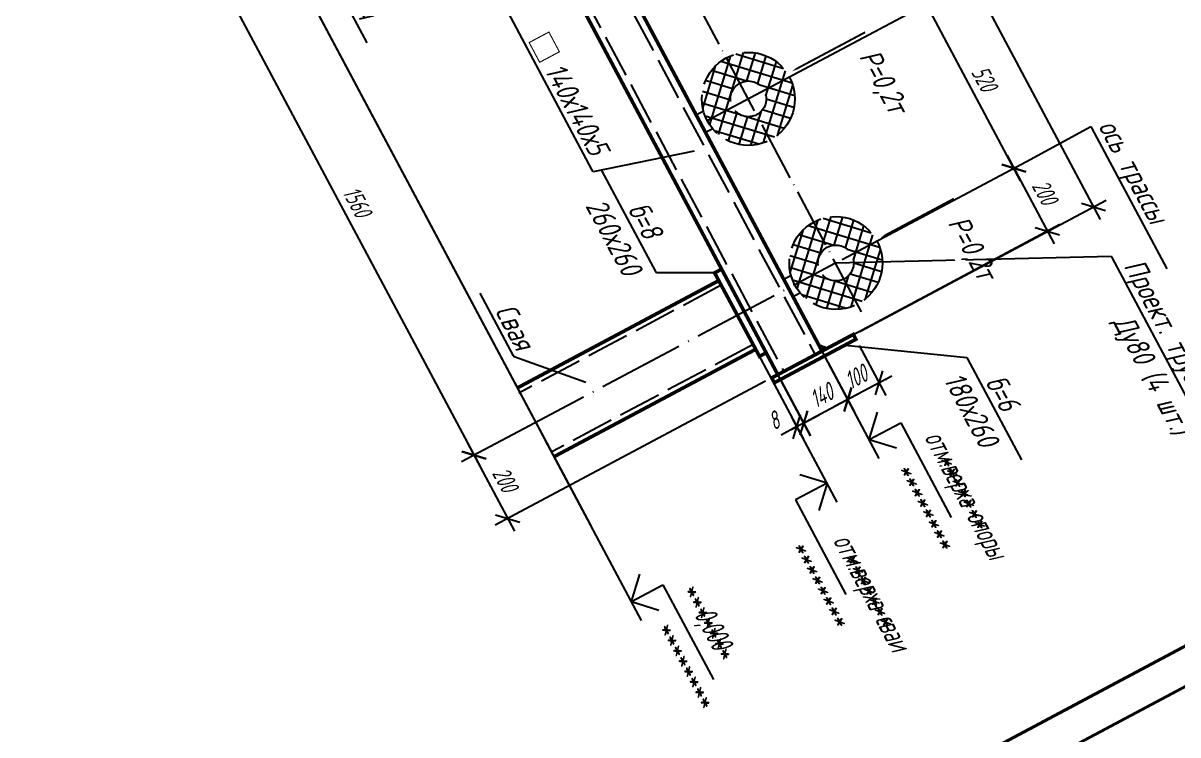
# Model space of a CAD drawing. Extents: x 5370511 to 5386565, y 1010429 to 1053793.
# Drawn here: x 5378958 to 5379119.4, y 1040654.4 to 1040753.9 of the extents above; entities that cross this region are included whole.
import ezdxf
from ezdxf import colors
from ezdxf.entities.mleader import LeaderData, LeaderLine
from ezdxf.enums import TextEntityAlignment as Align
from ezdxf.math import Vec2, Vec3

# ---------------------------------------------------------------- set-up
doc = ezdxf.new("R2010")
doc.units = 0
doc.header["$PDMODE"] = 32
doc.header["$PDSIZE"] = 0.3
doc.linetypes.add('ACAD_ISO02W100', pattern=[15, 12, -3])
doc.linetypes.add('ACAD_ISO04W100', pattern=[30, 24, -3, 0, -3])
doc.layers.get('0').update_dxf_attribs({"linetype": 'CONTINUOUS'})
doc.layers.get('DEFPOINTS').update_dxf_attribs({"linetype": 'CONTINUOUS'})
doc.layers.add('Строения', color=7, linetype='CONTINUOUS')
doc.styles.add('ГОСТ_НИПИ', font='gost_nipi.shx', dxfattribs={"oblique": 15})
doc.styles.add('ГОСТ_НИПИ_разм', font='gost_nipi.shx', dxfattribs={"width": 0.8, "oblique": 15, "height": 2.5})
doc.linetypes.add('земля', pattern='A,15,[35,ESKDSHAPES.SHX,S=1,R=0,X=0,Y=0],0.1', length=15.1)
doc.linetypes.add('Сварка1', pattern='A,2,[34,ESKDSHAPES.SHX,S=2,R=0,X=0,Y=0],0.1', length=2.1)
doc.linetypes.add('Сварка3', pattern='A,2,[33,ESKDSHAPES.SHX,S=2,R=0,X=0,Y=0],2', length=4)
doc.dimstyles.new('Лист М20', dxfattribs={"dimtxt": 2.5, "dimasz": 2.5, "dimexe": 2, "dimexo": 1, "dimgap": 1, "dimtad": 1, "dimdec": 0, "dimlfac": 20, "dimzin": 0, "dimdsep": 46, "dimtxsty": 'ГОСТ_НИПИ_разм', "dimblk": 'OBLIQUE', "dimcen": 0.09, "dimdle": 2, "dimaunit": 1, "dimadec": 0, "dimazin": 0, "dimtfac": 1, "dimtdec": 0, "dimtofl": 0, "dimtmove": 1, "dimatfit": 3, "dimldrblk": 'NONE', "dimfxl": 1, "dimtolj": 1, "dimtzin": 0, "dimarcsym": 0})

# ---------------------------------------------------------------- blocks, each defined once
blk = doc.blocks.new('*U427')
at = {"lineweight": 50, "const_width": 0.4}
blk.add_lwpolyline([(-420, 297), (0, 297), (0, 0), (-420, 0)], close=True, dxfattribs=at)
at = {"lineweight": 50}
blk.add_lwpolyline([(-400, 5), (-5, 5), (-5, 292), (-400, 292)], close=True, dxfattribs=at)
at = {"style": 'ГОСТ_НИПИ', "oblique": 15}
blk.add_attdef('СКВОЗНАЯ_НУМЕРАЦИЯ', text='', height=3, dxfattribs=at).set_placement((-10, 288.5), align=Align.MIDDLE_CENTER)
at = {"style": 'ГОСТ_НИПИ', "oblique": 15, "width": 0.8}
for tag, p in [('ДАТА_СОГЛ_2', (-401.75, 146)), ('ДАТА_СОГЛ_1', (-406.75, 146)), ('ФАМИЛИЯ_СОГЛ_1', (-406.75, 111)), ('ФАМИЛИЯ_СОГЛ_2', (-401.75, 111)), ('ХАРАКТЕР_РАБОТЫ_СОГЛ_1', (-406.75, 91)), ('ХАРАКТЕР_РАБОТЫ_СОГЛ_2', (-401.75, 91))]:
    blk.add_attdef(tag, p, '', height=3, rotation=90, dxfattribs=at)
at = {"style": 'ГОСТ_НИПИ', "oblique": 15}
for tag, width, p in [('ОБОЗНАЧЕНИЕ_ДОКУМЕНТА', 0.8, (-65, 55)), ('НАИМЕНОВАНИЕ_ПРОЕКТА', 0.8, (-65, 42.5)), ('НАИМЕНОВАНИЕ_ОБЪЕКТА', 0.8, (-90, 27.5)), ('СТАДИЯ', 0.8, (-47.5, 25)), ('ЛИСТ', 0.8, (-32.5, 25)), ('ЛИСТОВ', 0.8, (-15, 25)), ('НАИМЕНОВАНИЕ_ЧЕРТЕЖА', 0.8, (-90, 12.5)), ('ПРЕДПРИЯТИЕ', 0.7, (-30.48, 12.55))]:
    blk.add_attdef(tag, text='', height=3, dxfattribs=dict(at, width=width)).set_placement(p, align=Align.MIDDLE_CENTER)
at = {"style": 'ГОСТ_НИПИ', "oblique": 15, "width": 0.8}
for tag, p in [('ФАМИЛИЯ_5', (-169, 31)), ('ДАТА_1', (-134, 31)), ('ХАРАКТЕР_РАБОТЫ_1', (-189, 26)), ('ФАМИЛИЯ_1', (-169, 26)), ('ДАТА_2', (-134, 26)), ('ХАРАКТЕР_РАБОТЫ_2', (-189, 20.72)), ('ФАМИЛИЯ_2', (-169.15, 20.71)), ('ДАТА_3', (-134, 20.72)), ('ХАРАКТЕР_РАБОТЫ_3', (-189, 16)), ('ФАМИЛИЯ_3', (-169.01, 15.99)), ('ДАТА_4', (-134, 16)), ('ФАМИЛИЯ_6', (-169, 11)), ('ДАТА_5', (-134, 11)), ('ХАРАКТЕР_РАБОТЫ_4', (-189, 6)), ('ФАМИЛИЯ_4', (-169, 6)), ('ДАТА_6', (-134, 6))]:
    blk.add_attdef(tag, p, '', height=3, dxfattribs=at)
blk.add_attdef('РАЗРАБ', text='', height=3, dxfattribs=at).set_placement((-189.18, 32.18), align=Align.MIDDLE_LEFT)
at = {"style": 'ГОСТ_НИПИ', "oblique": 15, "width": 0.8, "flags": 8}
blk.add_attdef('НКОНТР', text='', height=3, dxfattribs=at).set_placement((-189.36, 12.34), align=Align.MIDDLE_LEFT)
at = {"style": 'ГОСТ_НИПИ', "oblique": 15, "width": 0.8}
blk.add_attdef('ФОРМАТ', text='', height=3, dxfattribs=at).set_placement((-38.94, 0.42), align=Align.BOTTOM_CENTER)
blk = doc.blocks.new('*U808')
at = {"ltscale": 100}
for p, q in [((0, 0), (0, 5)), ((0, 0), (-2.83, 2.83)), ((0, 0), (2.83, 2.83)), ((3, 0), (-14.68, 0))]:
    blk.add_line(p, q, dxfattribs=at)
at = {"color": 1, "ltscale": 0.35, "insert": (6.76, 9.9), "char_height": 3, "attachment_point": 1, "style": 'ГОСТ_НИПИ', "bg_fill": 3, "box_fill_scale": 1.5, "bg_fill_color": 256, "bg_fill_transparency": 0}
blk.add_mtext_dynamic_manual_height_columns('{\\C255;\\c16777215;*******}', width=12.6457, gutter_width=12.5, heights=[0], dxfattribs=at)
at = {"color": 1, "ltscale": 0.35, "insert": (5.31, 4.26), "char_height": 3, "attachment_point": 1, "style": 'ГОСТ_НИПИ'}
blk.add_mtext_dynamic_manual_height_columns('{\\C255;\\c16777215;********}', width=16.2559, gutter_width=12.5, heights=[3.52], dxfattribs=at)
at = {"style": 'ГОСТ_НИПИ', "oblique": 15, "width": 0.8}
blk.add_attdef('СУФФИКС', (5.39, 1.08), '', height=3, dxfattribs=at)
at = {"ltscale": 100}
blk.add_line((0, 5), (15, 5), dxfattribs=at)
at = {"style": 'ГОСТ_НИПИ', "oblique": 15, "width": 0.8}
blk.add_attdef('УРОВЕНЬ', text='', height=3, rotation=360, dxfattribs=at).set_placement((13.17, 7.98, -1), align=Align.MIDDLE)
blk = doc.blocks.new('_None')
blk = doc.blocks.new('_Oblique')
at = {"color": 0, "linetype": 'ByBlock', "lineweight": -2}
blk.add_line((-0.5, -0.5), (0.5, 0.5), dxfattribs=at)
blk = doc.blocks.new('*D958')
at = {"color": 0, "lineweight": -2, "transparency": 16777216}
for p, q in [((5379053.66, 1040740.3), (5379086.04, 1040757.56)), ((5379097.45, 1040731.89), (5379083.34, 1040758.38)), ((5379072.51, 1040720.87), (5379098.28, 1040734.59))]:
    blk.add_line(p, q, dxfattribs=at)
at = {"layer": 'DEFPOINTS', "color": 0, "lineweight": 15, "transparency": 16777216}
for p in [(5379084.28, 1040756.61), (5379052.78, 1040739.83), (5379071.63, 1040720.4)]:
    blk.add_point(p, dxfattribs=at)
at = {"color": 0, "lineweight": -2, "transparency": 16777216, "xscale": 2.5, "yscale": 2.5, "zscale": 2.5}
for p, rotation in [((5379084.28, 1040756.61), 118.0491553040555), ((5379096.51, 1040733.65), 298.0491553040555)]:
    blk.add_blockref('_Oblique', p, dxfattribs=dict(at, rotation=rotation))
at = {"color": 0, "transparency": 16777216, "insert": (5379092.38, 1040746.19), "char_height": 2.5, "attachment_point": 5, "rotation": 298.0492, "style": 'ГОСТ_НИПИ_разм'}
blk.add_mtext('\\A1;520', dxfattribs=at)
blk = doc.blocks.new('*D959')
at = {"color": 0, "lineweight": -2, "transparency": 16777216}
for p, q in [((5379095.57, 1040735.42), (5379102.14, 1040723.09)), ((5379072.51, 1040720.87), (5379098.28, 1040734.59)), ((5379070.58, 1040708.54), (5379102.96, 1040725.8))]:
    blk.add_line(p, q, dxfattribs=at)
at = {"layer": 'DEFPOINTS', "color": 0, "lineweight": 15, "transparency": 16777216}
for p in [(5379101.2, 1040724.86), (5379071.63, 1040720.4), (5379069.7, 1040708.07)]:
    blk.add_point(p, dxfattribs=at)
at = {"color": 0, "lineweight": -2, "transparency": 16777216, "xscale": 2.5, "yscale": 2.5, "zscale": 2.5}
for p, rotation in [((5379096.51, 1040733.65), 118.0491553040555), ((5379101.2, 1040724.86), 298.0491553040555)]:
    blk.add_blockref('_Oblique', p, dxfattribs=dict(at, rotation=rotation))
at = {"color": 0, "transparency": 16777216, "insert": (5379100.84, 1040730.31), "char_height": 2.5, "attachment_point": 5, "rotation": 298.0492, "style": 'ГОСТ_НИПИ_разм'}
blk.add_mtext('\\A1;200', dxfattribs=at)
blk = doc.blocks.new('*U806')
at = {"ltscale": 100}
for p, q in [((0, 0), (-2.83, 2.83)), ((0, 0), (2.83, 2.83)), ((-3, 0), (25.64, 0))]:
    blk.add_line(p, q, dxfattribs=at)
at = {"color": 1, "ltscale": 0.35, "insert": (-2.26, 9.9), "char_height": 3, "attachment_point": 3, "style": 'ГОСТ_НИПИ', "bg_fill": 3, "box_fill_scale": 1.5, "bg_fill_color": 256, "bg_fill_transparency": 0}
blk.add_mtext_dynamic_manual_height_columns('{\\C255;\\c16777215;*******}', width=12.6457, gutter_width=12.5, heights=[0], dxfattribs=at)
at = {"color": 1, "ltscale": 0.35, "insert": (-5.31, 4.26), "char_height": 3, "attachment_point": 3, "style": 'ГОСТ_НИПИ'}
blk.add_mtext_dynamic_manual_height_columns('{\\C255;\\c16777215;********}', width=16.2559, gutter_width=12.5, heights=[3.52], dxfattribs=at)
at = {"style": 'ГОСТ_НИПИ', "oblique": 15, "width": 0.8}
blk.add_attdef('СУФФИКС', (-5.39, 1.08), '', height=3, dxfattribs=at)
at = {"ltscale": 100}
for p, q in [((0, 5), (-15, 5)), ((0, 0), (0, 5))]:
    blk.add_line(p, q, dxfattribs=at)
at = {"style": 'ГОСТ_НИПИ', "oblique": 15, "width": 0.8}
blk.add_attdef('УРОВЕНЬ', text='', height=3, dxfattribs=at).set_placement((-8.67, 7.98, -1), align=Align.MIDDLE)
blk = doc.blocks.new('*D960')
at = {"color": 0, "lineweight": -2, "transparency": 16777216}
for p, q in [((5379025.4, 1040795.47), (5379063.33, 1040815.68)), ((5379060.62, 1040816.51), (5379108.59, 1040726.47)), ((5379074.97, 1040710.83), (5379109.42, 1040729.18))]:
    blk.add_line(p, q, dxfattribs=at)
at = {"layer": 'DEFPOINTS', "color": 0, "lineweight": 15, "transparency": 16777216}
for p in [(5379024.51, 1040795), (5379107.65, 1040728.24), (5379074.09, 1040710.36)]:
    blk.add_point(p, dxfattribs=at)
at = {"color": 0, "lineweight": -2, "transparency": 16777216, "xscale": 2.5, "yscale": 2.5, "zscale": 2.5}
for p, rotation in [((5379061.56, 1040814.74), 118.0491553040555), ((5379107.65, 1040728.24), 298.0491553040555)]:
    blk.add_blockref('_Oblique', p, dxfattribs=dict(at, rotation=rotation))
at = {"color": 0, "transparency": 16777216, "insert": (5379086.59, 1040772.55), "char_height": 2.5, "attachment_point": 5, "rotation": 298.0492, "style": 'ГОСТ_НИПИ_разм'}
blk.add_mtext('\\A1;1960', dxfattribs=at)
blk = doc.blocks.new('*D961')
at = {"color": 0, "lineweight": -2, "transparency": 16777216}
for p, q in [((5379074.9, 1040708.84), (5379078.62, 1040701.86)), ((5379070.53, 1040706.51), (5379074.25, 1040699.53)), ((5379079.44, 1040704.57), (5379071.54, 1040700.36))]:
    blk.add_line(p, q, dxfattribs=at)
at = {"layer": 'DEFPOINTS', "color": 0, "lineweight": 15, "transparency": 16777216}
for p in [(5379074.43, 1040709.72), (5379070.06, 1040707.39), (5379073.31, 1040701.3)]:
    blk.add_point(p, dxfattribs=at)
at = {"color": 0, "lineweight": -2, "transparency": 16777216, "xscale": 2.5, "yscale": 2.5, "zscale": 2.5}
for p, rotation in [((5379077.68, 1040703.63), 28.04915530994217), ((5379073.31, 1040701.3), 208.0491553099422)]:
    blk.add_blockref('_Oblique', p, dxfattribs=dict(at, rotation=rotation))
at = {"color": 0, "transparency": 16777216, "insert": (5379074.43, 1040704.45), "char_height": 2.5, "attachment_point": 5, "rotation": 28.0492, "style": 'ГОСТ_НИПИ_разм'}
blk.add_mtext('\\A1;100', dxfattribs=at)
blk = doc.blocks.new('*D962')
at = {"color": 0, "lineweight": -2, "transparency": 16777216}
for p, q in [((5379070.53, 1040706.51), (5379074.25, 1040699.53)), ((5379063.99, 1040703.9), (5379068.07, 1040696.24)), ((5379075.07, 1040702.24), (5379065.36, 1040697.07))]:
    blk.add_line(p, q, dxfattribs=at)
at = {"layer": 'DEFPOINTS', "color": 0, "lineweight": 15, "transparency": 16777216}
for p in [(5379070.06, 1040707.39), (5379063.52, 1040704.78), (5379067.13, 1040698.01)]:
    blk.add_point(p, dxfattribs=at)
at = {"color": 0, "lineweight": -2, "transparency": 16777216, "xscale": 2.5, "yscale": 2.5, "zscale": 2.5}
for p, rotation in [((5379073.31, 1040701.3), 28.04915530994217), ((5379067.13, 1040698.01), 208.0491553099422)]:
    blk.add_blockref('_Oblique', p, dxfattribs=dict(at, rotation=rotation))
at = {"color": 0, "transparency": 16777216, "insert": (5379069.6, 1040701.87), "char_height": 2.5, "attachment_point": 5, "rotation": 28.0492, "style": 'ГОСТ_НИПИ_разм'}
blk.add_mtext('\\A1;140', dxfattribs=at)
blk = doc.blocks.new('*U807')
at = {"ltscale": 100}
for p, q in [((3, 0), (-10.45, 0)), ((0, 0), (-2.83, -2.83)), ((0, 0), (0, -5)), ((0, 0), (2.83, -2.83))]:
    blk.add_line(p, q, dxfattribs=at)
at = {"color": 1, "ltscale": 0.35, "insert": (10, -0.1), "char_height": 3, "attachment_point": 1, "style": 'ГОСТ_НИПИ', "bg_fill": 3, "box_fill_scale": 1.5, "bg_fill_color": 256, "bg_fill_transparency": 0}
blk.add_mtext_dynamic_manual_height_columns('{\\C255;\\c16777215;*******}', width=12.6457, gutter_width=12.5, heights=[0], dxfattribs=at)
at = {"color": 1, "ltscale": 0.35, "insert": (5.31, -5.74), "char_height": 3, "attachment_point": 1, "style": 'ГОСТ_НИПИ'}
blk.add_mtext_dynamic_manual_height_columns('{\\C255;\\c16777215;********}', width=16.2559, gutter_width=12.5, heights=[3.52], dxfattribs=at)
at = {"style": 'ГОСТ_НИПИ', "oblique": 15, "width": 0.8}
blk.add_attdef('СУФФИКС', (5.39, -8.92), '', height=3, dxfattribs=at)
at = {"ltscale": 100}
blk.add_line((0, -5), (15, -5), dxfattribs=at)
at = {"style": 'ГОСТ_НИПИ', "oblique": 15, "width": 0.8}
blk.add_attdef('УРОВЕНЬ', text='', height=3, rotation=360, dxfattribs=at).set_placement((16.41, -2.02, -1), align=Align.MIDDLE)
blk = doc.blocks.new('*D963')
at = {"color": 0, "lineweight": -2, "transparency": 16777216}
for p, q in [((5378992.13, 1040766.48), (5378982.61, 1040761.4)), ((5378983.43, 1040764.11), (5379021.99, 1040691.74)), ((5379028.81, 1040697.64), (5379019.28, 1040692.57))]:
    blk.add_line(p, q, dxfattribs=at)
at = {"layer": 'DEFPOINTS', "color": 0, "lineweight": 15, "transparency": 16777216}
for p in [(5378993.01, 1040766.95), (5379029.69, 1040698.11), (5379021.05, 1040693.51)]:
    blk.add_point(p, dxfattribs=at)
at = {"color": 0, "lineweight": -2, "transparency": 16777216, "xscale": 2.5, "yscale": 2.5, "zscale": 2.5}
for p, rotation in [((5378984.37, 1040762.34), 118.0491553040555), ((5379021.05, 1040693.51), 298.0491553040555)]:
    blk.add_blockref('_Oblique', p, dxfattribs=dict(at, rotation=rotation))
at = {"color": 0, "transparency": 16777216, "insert": (5379004.69, 1040728.98), "char_height": 2.5, "attachment_point": 5, "rotation": 298.0492, "style": 'ГОСТ_НИПИ_разм'}
blk.add_mtext('\\A1;1560', dxfattribs=at)
blk = doc.blocks.new('*D964')
at = {"color": 0, "lineweight": -2, "transparency": 16777216}
for p, q in [((5379060.04, 1040709.04), (5379067.13, 1040695.74)), ((5379060.95, 1040709.53), (5379068.04, 1040696.23)), ((5379067.1, 1040697.99), (5379069.31, 1040699.17)), ((5379066.19, 1040697.51), (5379063.99, 1040696.33))]:
    blk.add_line(p, q, dxfattribs=at)
at = {"layer": 'DEFPOINTS', "color": 0, "lineweight": 15, "transparency": 16777216}
for p in [(5379059.57, 1040709.93), (5379060.48, 1040710.41), (5379066.19, 1040697.51)]:
    blk.add_point(p, dxfattribs=at)
at = {"color": 0, "lineweight": -2, "transparency": 16777216, "xscale": 2.5, "yscale": 2.5, "zscale": 2.5}
for p, rotation in [((5379067.1, 1040697.99), 208.0491553099422), ((5379066.19, 1040697.51), 28.04915530994217)]:
    blk.add_blockref('_Oblique', p, dxfattribs=dict(at, rotation=rotation))
at = {"color": 0, "transparency": 16777216, "insert": (5379062.93, 1040698.32), "char_height": 2.5, "attachment_point": 5, "rotation": 28.0492, "style": 'ГОСТ_НИПИ_разм'}
blk.add_mtext('\\A1;8', dxfattribs=at)
blk = doc.blocks.new('*D966')
at = {"color": 0, "lineweight": -2, "transparency": 16777216}
for p, q in [((5379061.79, 1040703.86), (5379023.99, 1040683.72)), ((5379028.81, 1040697.64), (5379019.28, 1040692.57)), ((5379020.1, 1040695.27), (5379026.7, 1040682.9))]:
    blk.add_line(p, q, dxfattribs=at)
at = {"layer": 'DEFPOINTS', "color": 0, "lineweight": 15, "transparency": 16777216}
for p in [(5379062.67, 1040704.33), (5379029.69, 1040698.11), (5379025.76, 1040684.66)]:
    blk.add_point(p, dxfattribs=at)
at = {"color": 0, "lineweight": -2, "transparency": 16777216, "xscale": 2.5, "yscale": 2.5, "zscale": 2.5}
for p, rotation in [((5379021.05, 1040693.51), 118.0491553040555), ((5379025.76, 1040684.66), 298.0491553040555)]:
    blk.add_blockref('_Oblique', p, dxfattribs=dict(at, rotation=rotation))
at = {"color": 0, "transparency": 16777216, "insert": (5379025.39, 1040690.14), "char_height": 2.5, "attachment_point": 5, "rotation": 298.0492, "style": 'ГОСТ_НИПИ_разм'}
blk.add_mtext('\\A1;200', dxfattribs=at)

msp = doc.modelspace()

# ---------------------------------------------------------------- hatches: boundary and pattern name
h = msp.add_hatch()
h.set_pattern_fill('ANSI37', color=253, scale=0.5, angle=-61.95084)
h.set_pattern_definition([(343.049155, (5380661.728, 1043281.1875), (0.4628375, 1.5185314), []), (73.049155, (5380661.728, 1043281.1875), (-1.5185314, 0.4628375), [])])
h.paths.add_polyline_path([(5379056.329, 1040749.106, 1), (5379062.442, 1040737.633, 1)])
h.paths.add_polyline_path([(5379060.561, 1040741.163, -1), (5379058.21, 1040745.576, -1)], flags=16)

# ---------------------------------------------------------------- linework, layer by layer
at = {"linetype": 'ACAD_ISO02W100', "ltscale": 0.5}
msp.add_line((5379055.614, 1040717.274), (5379027.292, 1040702.168), dxfattribs=at)
msp.add_lwpolyline([(5379018.273, 1040791.677), (5379064.339, 1040705.218)], dxfattribs=at)
at = {"ltscale": 0.35}
for points in [[(5379065.503, 1040747.208, 0, 2.256, 0), (5379070.94, 1040750.105, 0.275, 0.275, 0), (5379075.723, 1040752.653, 0.275, 0.275, 0)], [(5379077.903, 1040723.935, 0, 2.256, 0), (5379083.34, 1040726.832, 0.275, 0.275, 0), (5379088.123, 1040729.38, 0.275, 0.275, 0)]]:
    msp.add_lwpolyline(points, format="xyseb", dxfattribs=at)
at = {"color": 253}
for points in [[(5379053.131, 1040741.602), (5379052.117, 1040741.062)], [(5379054.43, 1040739.163), (5379053.416, 1040738.623)], [(5379065.366, 1040718.643), (5379064.352, 1040718.103)], [(5379066.666, 1040716.204), (5379065.652, 1040715.663)]]:
    msp.add_lwpolyline(points, dxfattribs=at)
at = {"linetype": 'Сварка3', "ltscale": 0.4}
for points in [[(5379061.862, 1040707.828), (5379055.634, 1040719.517)], [(5379055.359, 1040717.752), (5379060.579, 1040708.039)]]:
    msp.add_lwpolyline(points, dxfattribs=at)
at = {"color": 253, "linetype": 'ACAD_ISO02W100', "ltscale": 0.5}
for centre, radius in [((5379059.403, 1040743.341), 6.5), ((5379059.403, 1040743.341), 2.5), ((5379071.629, 1040720.395), 2.5)]:
    msp.add_circle(centre, radius, dxfattribs=at)
at = {"layer": 'Строения', "const_width": 0.5}
for points in [[(5379055.592, 1040719.494), (5379054.681, 1040719.008), (5379060.951, 1040707.342), (5379061.862, 1040707.828)], [(5379055.263, 1040717.928), (5379027.104, 1040702.924)]]:
    msp.add_lwpolyline(points, dxfattribs=at)

# ---------------------------------------------------------------- block references
at = {"rotation": 298.0491553101125}
msp.add_blockref('*U427', (5378903.225, 1040545.42), dxfattribs=at)

# ---------------------------------------------------------------- dimensions: what is measured, and where the dimension line sits
dim = msp.add_linear_dim(base=(5379021.045, 1040693.51), p1=(5378993.014, 1040766.946), p2=(5379029.688, 1040698.115), angle=298.04916, dimstyle='Лист М20')
dim.commit()
dim.dimension.update_dxf_attribs({"geometry": '*D963', "text_midpoint": (5379004.694, 1040728.983)})

# ---------------------------------------------------------------- leaders
ml = msp.add_multileader_mtext('Standard')
ml.set_content('Свая', color=256, style='ГОСТ_НИПИ')
ml.set_leader_properties()
ml.set_arrow_properties(name='NONE')
ml.build(insert=Vec2(0, 0))
ml.multileader.update_dxf_attribs({"text_left_attachment_type": 6, "text_right_attachment_type": 6, "dogleg_length": 0.2, "arrow_head_size": 0.2})
ctx = ml.context
ctx.base_point, ctx.char_height, ctx.arrow_head_size, ctx.landing_gap_size, ctx.plane_origin, ctx.plane_x_axis, ctx.plane_y_axis = Vec3(5379001.397, 1040759.894), 3, 0.2, 0.2, Vec3(5378939.921, 1040725.775), Vec3(0.4702289, -0.8825445), Vec3(0.8825445, 0.4702289)
ctx.left_attachment, ctx.right_attachment = 6, 6
notes = []
notes.append((ctx, [(1, (1, 1, 0), (5379001.303, 1040760.071), (0.4702289, -0.8825445), 0.2, [(0, [(5378999.335, 1040768.256)], 0, [])])]))
ctx.mtext.insert, ctx.mtext.text_direction, ctx.mtext.rotation, ctx.mtext.flow_direction = Vec3(5379004.669, 1040761.41), Vec3(0.4702289, -0.8825445), 5.2019391, 5
ml = msp.add_multileader_mtext('Standard')
ml.set_content('{\\f@Batang|b0|i0|c204|p18;\\Q0;□\\fMS Shell Dlg 2|b0|i0|c204|p0;\\H0.70833x;\\Q15; \\Fgost_ful|c204;\\H1.4118x;140х140х5}', color=256, style='ГОСТ_НИПИ')
ml.set_leader_properties()
ml.set_arrow_properties(name='NONE')
ml.build(insert=Vec2(0, 0))
ml.multileader.update_dxf_attribs({"text_left_attachment_type": 6, "text_right_attachment_type": 6, "dogleg_length": 0.36})
ctx = ml.context
ctx.base_point, ctx.char_height, ctx.landing_gap_size, ctx.plane_origin, ctx.plane_x_axis, ctx.plane_y_axis = Vec3(5379025.548, 1040755.969), 3, 0.5, Vec3(5378968.312, 1040810.197), Vec3(0.4702289, -0.8825445), Vec3(0.8825445, 0.4702289)
ctx.left_attachment, ctx.right_attachment, ctx.text_align_type = 6, 6, 1
notes.append((ctx, [(1, (1, 1, 0), (5379037.707, 1040733.149), (-0.4702289, 0.8825445), 0.36, [(0, [(5379051.829, 1040736.009)], 0, [])])]))
ctx.mtext.insert, ctx.mtext.text_direction, ctx.mtext.rotation, ctx.mtext.width, ctx.mtext.alignment, ctx.mtext.flow_direction = Vec3(5379035.577, 1040744.803), Vec3(0.4702289, -0.8825445), 5.2019391, 34.35956, 2, 5
ml = msp.add_multileader_mtext('Standard')
ml.set_content('ось трассы', color=256, style='ГОСТ_НИПИ')
ml.set_leader_properties()
ml.set_arrow_properties(name='NONE')
ml.build(insert=Vec2(0, 0))
ml.multileader.update_dxf_attribs({"text_left_attachment_type": 6, "text_right_attachment_type": 6, "dogleg_length": 0.2, "arrow_head_size": 0.2})
ctx = ml.context
ctx.base_point, ctx.char_height, ctx.arrow_head_size, ctx.landing_gap_size, ctx.plane_origin, ctx.plane_x_axis, ctx.plane_y_axis = Vec3(5379107.387, 1040739.292), 3, 0.2, 0.2, Vec3(5379073.404, 1040783.661), Vec3(0.4702289, -0.8825445), Vec3(0.8825445, 0.4702289)
ctx.left_attachment, ctx.right_attachment = 6, 6
notes.append((ctx, [(0, (1, 1, 0), (5379107.293, 1040739.468), (0.4702289, -0.8825445), 0.2, [(0, [(5379098.279, 1040734.594)], 0, [])])]))
ctx.mtext.insert, ctx.mtext.text_direction, ctx.mtext.rotation, ctx.mtext.flow_direction = Vec3(5379110.885, 1040740.929), Vec3(0.4702289, -0.8825445), 5.2019391, 5
ml = msp.add_multileader_mtext('Standard')
ml.set_content('б=8\\P260х260', color=256, style='ГОСТ_НИПИ')
ml.set_leader_properties()
ml.set_arrow_properties(name='NONE')
ml.build(insert=Vec2(0, 0))
ml.multileader.update_dxf_attribs({"text_left_attachment_type": 6, "text_right_attachment_type": 6, "dogleg_length": 0.2, "arrow_head_size": 0.2})
ctx = ml.context
ctx.base_point, ctx.char_height, ctx.arrow_head_size, ctx.landing_gap_size, ctx.plane_origin, ctx.plane_x_axis, ctx.plane_y_axis = Vec3(5379038.285, 1040734.51), 3, 0.2, 0.2, Vec3(5379071.913, 1040728.398), Vec3(0.4702289, -0.8825445), Vec3(0.8825445, 0.4702289)
ctx.left_attachment, ctx.right_attachment, ctx.text_align_type = 6, 6, 1
notes.append((ctx, [(0, (1, 1, 0), (5379046.538, 1040719.02), (-0.4702289, 0.8825445), 0.2, [(0, [(5379054.723, 1040719.031)], 0, [])])]))
ctx.mtext.insert, ctx.mtext.text_direction, ctx.mtext.rotation, ctx.mtext.alignment, ctx.mtext.flow_direction = Vec3(5379046.307, 1040727.109), Vec3(0.4702289, -0.8825445), 5.2019391, 2, 5
ml = msp.add_multileader_mtext('Standard')
ml.set_content('Свая', color=256, style='ГОСТ_НИПИ')
ml.set_leader_properties()
ml.set_arrow_properties(name='NONE')
ml.build(insert=Vec2(0, 0))
ml.multileader.update_dxf_attribs({"text_left_attachment_type": 6, "text_right_attachment_type": 6, "dogleg_length": 0.2, "arrow_head_size": 0.2})
ctx = ml.context
ctx.base_point, ctx.char_height, ctx.arrow_head_size, ctx.landing_gap_size, ctx.plane_origin, ctx.plane_x_axis, ctx.plane_y_axis = Vec3(5379022.358, 1040715.327), 3, 0.2, 0.2, Vec3(5378978.541, 1040680.615), Vec3(0.4702289, -0.8825445), Vec3(0.8825445, 0.4702289)
ctx.left_attachment, ctx.right_attachment, ctx.text_align_type = 6, 6, 2
notes.append((ctx, [(0, (1, 1, 0), (5379026.659, 1040707.256), (-0.4702289, 0.8825445), 0.2, [(0, [(5379036.655, 1040703.686)], 0, [])])]))
ctx.mtext.insert, ctx.mtext.text_direction, ctx.mtext.rotation, ctx.mtext.alignment, ctx.mtext.flow_direction = Vec3(5379029.648, 1040709.302), Vec3(0.4702289, -0.8825445), 5.2019391, 3, 5
for ctx, leaders in notes:
    for number, flags, end, landing, length, lines in leaders:
        leader = LeaderData()
        leader.index, (leader.has_last_leader_line, leader.has_dogleg_vector, leader.attachment_direction) = number, flags
        leader.last_leader_point, leader.dogleg_vector, leader.dogleg_length = Vec3(end), Vec3(landing), length
        for number, points, colour, breaks in lines:
            line = LeaderLine()
            line.index, line.vertices, line.color, line.breaks = number, Vec3.list(points), colors.encode_raw_color(colour), breaks
            leader.lines.append(line)
        ctx.leaders.append(leader)

# ---------------------------------------------------------------- next in the draw order: block references
at = {"linetype": 'ACAD_ISO02W100', "rotation": 298.0491553101125}
msp.add_blockref('*U808', (5379076.284, 1040695.708), dxfattribs=at).add_auto_attribs({'УРОВЕНЬ': 'отм.верха опоры'})
at = {"layer": 'Строения'}
ref = msp.add_blockref('*U806', (5379043.049, 1040673.038), dxfattribs=dict(at, xscale=-1, rotation=298.0491553101125))
ref.add_attrib('УРОВЕНЬ', '0,000', dxfattribs={"layer": '0', "height": 3, "rotation": 298.04916, "style": 'ГОСТ_НИПИ', "oblique": 15, "width": 0.8}).set_placement((5379054.169, 1040669.142, -1), align=Align.MIDDLE)

# ---------------------------------------------------------------- next in the draw order: texts
at = {"ltscale": 0.35, "insert": (5379077.446, 1040750.691), "char_height": 3, "width": 16.32412, "attachment_point": 1, "rotation": 298.04916, "style": 'ГОСТ_НИПИ', "bg_fill": 3, "box_fill_scale": 1.5, "bg_fill_color": 256, "bg_fill_transparency": 0}
msp.add_mtext('Р=0,2т', dxfattribs=at)

# ---------------------------------------------------------------- next in the draw order: hatches: boundary and pattern name
h = msp.add_hatch()
h.set_pattern_fill('ANSI37', color=253, scale=0.5, angle=-61.95084)
h.set_pattern_definition([(343.049155, (5380673.9636, 1043258.2279), (0.4628375, 1.5185314), []), (73.049155, (5380673.9636, 1043258.2279), (-1.5185314, 0.4628375), [])])
h.paths.add_polyline_path([(5379068.565, 1040726.146, 1), (5379074.678, 1040714.673, 1)])
h.paths.add_polyline_path([(5379072.797, 1040718.203, -1), (5379070.446, 1040722.616, -1)], flags=16)

# ---------------------------------------------------------------- next in the draw order: linework, layer by layer
at = {"linetype": 'ACAD_ISO04W100', "ltscale": 0.35}
msp.add_line((5379075.222, 1040713.577), (5379034.951, 1040789.234), dxfattribs=at)
at = {"linetype": 'ACAD_ISO04W100', "ltscale": 0.5}
msp.add_line((5379025.742, 1040696.024), (5379071.575, 1040720.428), dxfattribs=at)
at = {"linetype": 'ACAD_ISO02W100', "ltscale": 0.5}
msp.add_line((5379060.069, 1040708.979), (5379032.011, 1040694.045), dxfattribs=at)
at = {"linetype": 'Сварка1', "ltscale": 0.5}
msp.add_line((5379069.696, 1040708.073), (5379063.519, 1040704.781), dxfattribs=at)
at = {"ltscale": 0.5}
msp.add_line((5379078.644, 1040704.039), (5379078.627, 1040704.072), dxfattribs=at)
at = {"linetype": 'ACAD_ISO02W100', "ltscale": 0.5}
msp.add_lwpolyline([(5379025.615, 1040788.481), (5379068.731, 1040707.559)], dxfattribs=at)
at = {"linetype": 'земля', "const_width": 0.3}
msp.add_lwpolyline([(5378986.631, 1040778.925), (5379037.358, 1040683.72)], dxfattribs=at)
at = {"ltscale": 0.5, "const_width": 0.5}
msp.add_lwpolyline([(5379069.307, 1040708.803), (5379070.368, 1040708.415)], dxfattribs=at)
at = {"color": 253, "linetype": 'ACAD_ISO02W100', "ltscale": 0.5}
msp.add_circle((5379071.629, 1040720.395), 6.5, dxfattribs=at)
at = {"layer": 'Строения', "const_width": 0.5}
for points in [[(5379023.63, 1040794.532), (5379023.63, 1040794.532), (5379017.452, 1040791.24), (5379063.519, 1040704.781), (5379069.696, 1040708.073), (5379026.58, 1040788.995)], [(5379060.421, 1040708.326), (5379032.366, 1040693.378)]]:
    msp.add_lwpolyline(points, dxfattribs=at)
msp.add_lwpolyline([(5379062.669, 1040704.329), (5379063.031, 1040703.649), (5379074.431, 1040709.723), (5379074.069, 1040710.403)], close=True, dxfattribs=at)

# ---------------------------------------------------------------- next in the draw order: dimensions: what is measured, and where the dimension line sits
for base, p1, p2, angle, picture, middle in [((5379107.651, 1040728.239), (5379024.513, 1040795.002), (5379074.092, 1040710.358), 298.04916, '*D960', (5379084.606, 1040771.49)), ((5379067.129, 1040698.005), (5379070.059, 1040707.393), (5379063.519, 1040704.781), 28.04916, '*D962', (5379070.659, 1040699.886))]:
    dim = msp.add_linear_dim(base=base, p1=p1, p2=p2, angle=angle, dimstyle='Лист М20')
    dim.commit()
    dim.dimension.update_dxf_attribs({"geometry": picture, "text_midpoint": middle, "dimtype": 160})
dim = msp.add_linear_dim(base=(5379084.28, 1040756.615), p1=(5379071.629, 1040720.395), p2=(5379052.776, 1040739.829), angle=298.04916, dimstyle='Лист М20')
dim.commit()
dim.dimension.update_dxf_attribs({"geometry": '*D958', "text_midpoint": (5379092.382, 1040746.192)})
for base, p1, p2, angle, text, picture, middle in [((5379101.2, 1040724.858), (5379071.629, 1040720.395), (5379069.696, 1040708.073), 118.04916, '200', '*D959', (5379098.857, 1040729.256)), ((5379073.307, 1040701.297), (5379074.431, 1040709.723), (5379070.059, 1040707.393), 28.04916, '100', '*D961', (5379075.493, 1040702.462))]:
    dim = msp.add_linear_dim(base=base, p1=p1, p2=p2, angle=angle, text=text, dimstyle='Лист М20')
    dim.commit()
    dim.dimension.update_dxf_attribs({"geometry": picture, "text_midpoint": middle, "dimtype": 160})

# ---------------------------------------------------------------- next in the draw order: leaders
ml = msp.add_multileader_mtext('Standard')
ml.set_content('б=6\\P180х260', color=256, style='ГОСТ_НИПИ')
ml.set_leader_properties()
ml.set_arrow_properties(name='NONE')
ml.build(insert=Vec2(0, 0))
ml.multileader.update_dxf_attribs({"text_left_attachment_type": 6, "text_right_attachment_type": 6, "dogleg_length": 0.2, "arrow_head_size": 0.2})
ctx = ml.context
ctx.base_point, ctx.char_height, ctx.arrow_head_size, ctx.landing_gap_size, ctx.plane_origin, ctx.plane_x_axis, ctx.plane_y_axis = Vec3(5379090.049, 1040707.006), 3, 0.2, 0.2, Vec3(5379101.708, 1040730.971), Vec3(0.4702289, -0.8825445), Vec3(0.8825445, 0.4702289)
ctx.left_attachment, ctx.right_attachment, ctx.text_align_type = 6, 6, 1
notes = []
notes.append((ctx, [(1, (1, 1, 0), (5379089.955, 1040707.183), (0.4702289, -0.8825445), 0.2, [(0, [(5379072.916, 1040708.916)], 0, [])])]))
ctx.mtext.insert, ctx.mtext.text_direction, ctx.mtext.rotation, ctx.mtext.alignment, ctx.mtext.flow_direction = Vec3(5379096.276, 1040702.975), Vec3(0.4702289, -0.8825445), 5.2019391, 2, 5
for ctx, leaders in notes:
    for number, flags, end, landing, length, lines in leaders:
        leader = LeaderData()
        leader.index, (leader.has_last_leader_line, leader.has_dogleg_vector, leader.attachment_direction) = number, flags
        leader.last_leader_point, leader.dogleg_vector, leader.dogleg_length = Vec3(end), Vec3(landing), length
        for number, points, colour, breaks in lines:
            line = LeaderLine()
            line.index, line.vertices, line.color, line.breaks = number, Vec3.list(points), colors.encode_raw_color(colour), breaks
            leader.lines.append(line)
        ctx.leaders.append(leader)

# ---------------------------------------------------------------- next in the draw order: block references
at = {"linetype": 'ACAD_ISO02W100', "rotation": 298.0491553101125}
msp.add_blockref('*U807', (5379070.4, 1040689.607), dxfattribs=at).add_auto_attribs({'УРОВЕНЬ': 'отм.верха сваи'})

# ---------------------------------------------------------------- next in the draw order: dimensions: what is measured, and where the dimension line sits
dim = msp.add_linear_dim(base=(5379066.191, 1040697.506), p1=(5379060.484, 1040710.415), p2=(5379059.574, 1040709.925), angle=28.04916, text='8', dimstyle='Лист М20')
dim.commit()
dim.dimension.update_dxf_attribs({"geometry": '*D964', "text_midpoint": (5379063.985, 1040696.33), "dimtype": 160})
dim = msp.add_linear_dim(base=(5379025.759, 1040684.663), p1=(5379029.688, 1040698.115), p2=(5379062.669, 1040704.329), angle=298.04916, dimstyle='Лист М20')
dim.commit()
dim.dimension.update_dxf_attribs({"geometry": '*D966', "text_midpoint": (5379025.388, 1040690.144)})

# ---------------------------------------------------------------- next in the draw order: leaders
ml = msp.add_multileader_mtext('Standard')
ml.set_content('Проект. трубопровод \\PДу80 (4 шт.)', color=256, style='ГОСТ_НИПИ')
ml.set_leader_properties()
ml.set_arrow_properties(name='NONE')
ml.build(insert=Vec2(0, 0))
ml.multileader.update_dxf_attribs({"text_left_attachment_type": 6, "text_right_attachment_type": 6, "dogleg_length": 0.2, "arrow_head_size": 0.2})
ctx = ml.context
ctx.base_point, ctx.char_height, ctx.arrow_head_size, ctx.landing_gap_size, ctx.plane_origin, ctx.plane_x_axis, ctx.plane_y_axis = Vec3(5379110.195, 1040721.169), 3, 0.2, 0.2, Vec3(5379095.694, 1040663.299), Vec3(0.4702289, -0.8825445), Vec3(0.8825445, 0.4702289)
ctx.left_attachment, ctx.right_attachment, ctx.text_align_type = 6, 6, 1
notes = []
notes.append((ctx, [(1, (1, 1, 0), (5379110.101, 1040721.346), (0.4702289, -0.8825445), 0.2, [(0, [(5379071.621, 1040720.41)], 0, [])])]))
ctx.mtext.insert, ctx.mtext.text_direction, ctx.mtext.rotation, ctx.mtext.alignment, ctx.mtext.flow_direction = Vec3(5379121.653, 1040707.867), Vec3(0.4702289, -0.8825445), 5.2019391, 2, 5
for ctx, leaders in notes:
    for number, flags, end, landing, length, lines in leaders:
        leader = LeaderData()
        leader.index, (leader.has_last_leader_line, leader.has_dogleg_vector, leader.attachment_direction) = number, flags
        leader.last_leader_point, leader.dogleg_vector, leader.dogleg_length = Vec3(end), Vec3(landing), length
        for number, points, colour, breaks in lines:
            line = LeaderLine()
            line.index, line.vertices, line.color, line.breaks = number, Vec3.list(points), colors.encode_raw_color(colour), breaks
            leader.lines.append(line)
        ctx.leaders.append(leader)

# ---------------------------------------------------------------- next in the draw order: texts
at = {"ltscale": 0.35, "insert": (5379089.846, 1040727.417), "char_height": 3, "width": 4.32412, "attachment_point": 1, "rotation": 298.04916, "style": 'ГОСТ_НИПИ', "bg_fill": 3, "box_fill_scale": 1.5, "bg_fill_color": 256, "bg_fill_transparency": 0}
msp.add_mtext('Р=0,2т', dxfattribs=at)

doc.saveas('drawing.dxf')
